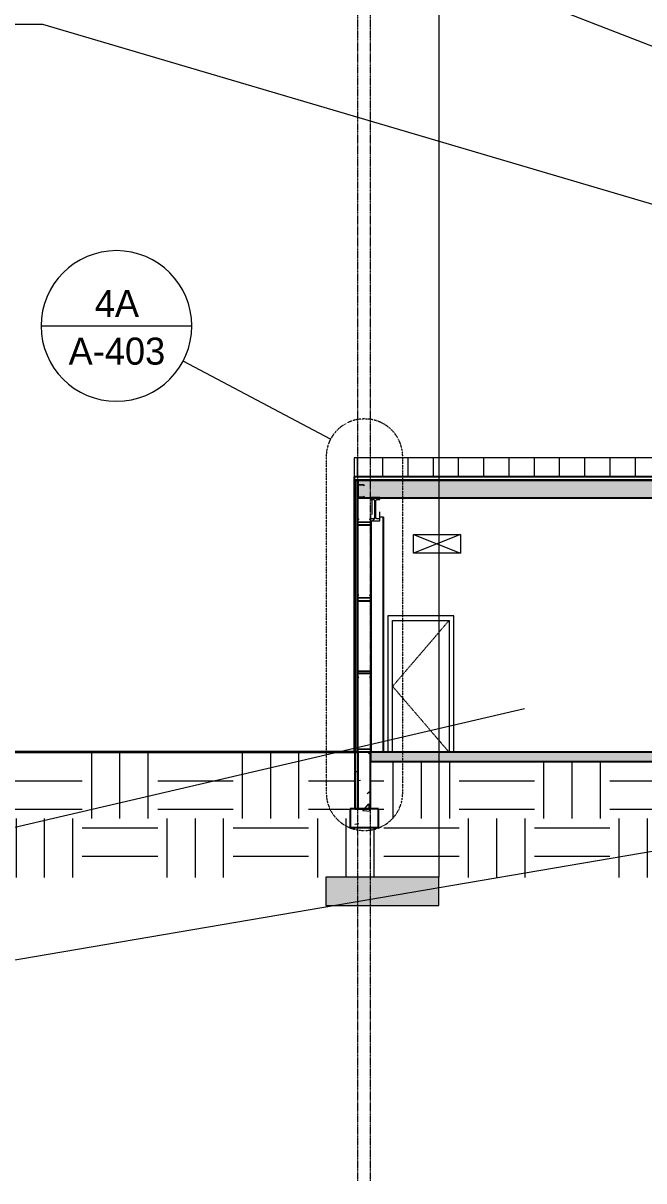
# Model space of a CAD drawing. Header units: inches. Extents: x 21408 to 98131, y -290 to 853.
# Drawn here: x 27372 to 27767, y -273 to 465 of the extents above; entities that cross this region are included whole.
import ezdxf

# ---------------------------------------------------------------- set-up
doc = ezdxf.new("R2010")
doc.units = ezdxf.units.IN
doc.header["$MEASUREMENT"] = 0
for name, pattern in [('Dash 1_16_', [0.125, 0.0625, -0.0625]), ('Dash Dot 3_16_', [0.3125, 0.1875, -0.0625, 0, -0.0625]), ('Grid Line 1_2_', [0.875, 0.5, -0.125, 0.125, -0.125])]:
    doc.linetypes.add(name, pattern=pattern)
for name, color, linetype, lineweight in [('A-ANNO-IDEN', 131, 'Continuous', 9), ('A-ANNO-SYMB', 150, 'Continuous', 9), ('A-CLNG', 13, 'Continuous', 9), ('A-CLNG-PATT', 13, 'Continuous', 25), ('A-DOOR', 31, 'Continuous', 9), ('A-DOOR-FRAM', 31, 'Continuous', 9), ('A-FLOR', 192, 'Continuous', 9), ('A-FLOR-LEVL', 51, 'Continuous', 9), ('A-FLOR-PATT', 8, 'Continuous', 25), ('A-GLAZ-CWMG', 51, 'Continuous', 9), ('A-ROOF', 132, 'Continuous', 9), ('A-ROOF-PATT', 132, 'Continuous', 9), ('A-WALL', 113, 'Continuous', 9), ('A-WALL-PATT', 111, 'Continuous', 25), ('C-TOPO', 7, 'Continuous', 9), ('G-ANNO-SYMB', 111, 'Continuous', 9), ('L-SITE-WALL', 31, 'Continuous', 9), ('M-HVAC-DUCT-ANNO', 70, 'Continuous', 9), ('S-BEAM', 12, 'Continuous', 9), ('S-COLS', 52, 'Continuous', 9), ('S-FNDN', 32, 'Continuous', 9), ('S-GRID', 1, 'Continuous', 9)]:
    doc.layers.add(name, color=color, linetype=linetype, lineweight=lineweight)
doc.styles.add('Century Gothic', font='GOTHIC.TTF', dxfattribs={"height": 17.245342})
pattern_1 = [(50, (22033.27, 107.706), (55.0854, -4.8198), [5.76, -63.36]), (355, (22033.27, 107.706), (-10.6557, 57.7685), [4.608, -50.688]), (100.451, (22037.863, 107.305), (44.4295, 52.9487), [4.895, -53.848]), (46.184, (22033.27, 123.066), (81.9644, -12.712), [8.64, -95.04]), (96.636, (22040.1, 122.01), (71.7815, 74.8124), [7.343, -80.772]), (351.184, (22033.27, 123.07), (71.782, 74.8124), [6.912, -76.032]), (21, (22040.95, 119.226), (45.842, -30.9215), [5.76, -63.36]), (326, (22040.95, 119.226), (18.687, 55.6915), [4.608, -50.688]), (71.451, (22044.77, 116.65), (64.529, 24.77), [4.895, -53.848]), (37.5, (22033.272, 107.706), (0.9339, 25.5668), [2.534, -47.539, 2.534, -48.922, -50.88]), (37.5, (22033.272, 107.706), (0.9339, 25.5668), [-101.53, 2.534, -48.346]), (7.5, (22033.272, 107.706), (20.20404, 30.2913), [2.534, -26.803, 2.534, -46.387, -19.392]), (7.5, (22033.272, 107.706), (20.20404, 30.2913), [-78.259, 2.534, -16.858]), (327.5, (22016.146, 107.706), (40.9978, -1.7324), [2.534, -16.666, 2.534, -57.37, -79.488]), (327.5, (22016.146, 107.706), (40.9978, -1.7324), [-79.104, 2.534, -76.954]), (317.5, (22008.466, 107.706), (44.7889, 7.6878), [2.534, -22.426, 2.534, -37.248, -56.448]), (317.5, (22008.466, 107.706), (44.7889, 7.6878), [-64.742, 2.534, -53.914])]
pattern_2 = [(45, (22033.272, 107.706), (-19.007, 19.007), []), (45, (22033.272, 136.506), (-19.007, 19.007), [])]

# ---------------------------------------------------------------- blocks, each defined once
blk = doc.blocks.new('Struct_Xcel_Sports Complex_rvt-2-Building Section - North_South looking East _ Clinic')
at = {"layer": 'A-FLOR-PATT', "lineweight": 9}
h = blk.add_hatch(dxfattribs=at)
h.set_pattern_fill('FP_26', style=0, pattern_type=2)
h.set_pattern_definition(pattern_1)
h.paths.add_polyline_path([(21794.49, -6), (22790.8, -6), (22790.8, 0), (20899.55, 0), (20899.55, -6), (21484.64, -6)], flags=0)
at = {"layer": 'A-WALL-PATT', "lineweight": 9}
h = blk.add_hatch(dxfattribs=at)
h.set_pattern_fill('FP_26', style=0, pattern_type=2)
h.set_pattern_definition(pattern_1)
h.paths.add_polyline_path([(20891.55, -36), (20899.55, -36), (20899.55, 0), (20891.55, 0), (20891.55, -1.69)], flags=0)
at = {"layer": 'S-FNDN'}
h = blk.add_hatch(dxfattribs=at)
h.set_pattern_fill('FP_26', color=256, style=0, pattern_type=2)
h.set_pattern_definition(pattern_1)
h.paths.add_polyline_path([(20886.55, -48), (20904.55, -48), (20904.55, -36), (20886.55, -36)], flags=0)
at = {"layer": 'A-FLOR', "color": 250, "lineweight": 25}
for p, q in [((22790.8, 0), (20899.55, 0)), ((20899.55, 0), (20899.55, -6)), ((20899.55, -6), (22790.8, -6))]:
    blk.add_line(p, q, dxfattribs=at)
at = {"layer": 'L-SITE-WALL', "color": 250, "lineweight": 25}
for p, q in [((20899.55, 0), (20891.55, 0)), ((20891.55, 0), (20891.55, -36)), ((20899.55, -36), (20899.55, 0)), ((20891.55, -36), (20899.55, -36))]:
    blk.add_line(p, q, dxfattribs=at)
at = {"layer": 'S-FNDN', "color": 250, "lineweight": 25}
for p, q in [((20904.55, -36), (20886.55, -36)), ((20886.55, -36), (20886.55, -48)), ((20904.55, -48), (20904.55, -36)), ((20886.55, -48), (20904.55, -48))]:
    blk.add_line(p, q, dxfattribs=at)
blk = doc.blocks.new('Single-Flush - 36_ x 84_-1318930-Building Section - North_South looking East _ Clinic')
at = {"layer": 'A-DOOR', "linetype": 'Dash 1_16_'}
for p in [(20949.62, 84), (20949.62, 0)]:
    blk.add_line(p, (20913.62, 42), dxfattribs=at)
at = {"layer": 'A-DOOR-FRAM'}
for p, q in [((20910.62, 87), (20910.62, 0)), ((20952.62, 87), (20910.62, 87)), ((20913.62, 0), (20913.62, 84)), ((20913.62, 84), (20949.62, 84)), ((20949.62, 84), (20949.62, 0)), ((20952.62, 0), (20952.62, 87))]:
    blk.add_line(p, q, dxfattribs=at)
blk = doc.blocks.new('W-Wide Flange - 1_-5_-1401438-Building Section - North_South looking East _ Clinic')
at = {"layer": 'S-BEAM'}
h = blk.add_hatch(dxfattribs=at)
h.set_pattern_fill('FP_16', color=256, style=0, pattern_type=2)
h.set_pattern_definition(pattern_2)
h.paths.add_polyline_path([(20903.67, 147.41), (20905.55, 147.41), (20905.55, 148.77), (20903.62, 148.79), (20903.26, 148.97), (20903.02, 149.28), (20902.93, 149.67), (20902.95, 160.37), (20903.12, 160.73), (20903.43, 160.97), (20903.82, 161.06), (20905.55, 161.06), (20905.55, 162.42), (20899.55, 162.42), (20899.55, 161.06), (20901.49, 161.04), (20901.84, 160.87), (20902.09, 160.56), (20902.18, 160.17), (20902.16, 149.46), (20901.98, 149.11), (20901.67, 148.86), (20901.29, 148.77), (20899.55, 148.77), (20899.55, 147.41)], flags=0)
at = {"layer": 'S-BEAM', "lineweight": 15}
for p, q in [((20905.55, 162.42), (20899.55, 162.42)), ((20899.55, 162.42), (20899.55, 161.06)), ((20905.55, 161.06), (20905.55, 162.42)), ((20899.55, 161.06), (20901.29, 161.06)), ((20902.18, 160.17), (20902.18, 149.66)), ((20902.93, 149.66), (20902.93, 160.17)), ((20903.82, 161.06), (20905.55, 161.06)), ((20901.29, 148.77), (20899.55, 148.77)), ((20899.55, 148.77), (20899.55, 147.41)), ((20905.55, 148.77), (20903.82, 148.77)), ((20905.55, 147.41), (20905.55, 148.77)), ((20899.55, 147.41), (20905.55, 147.41))]:
    blk.add_line(p, q, dxfattribs=at)
at = {"layer": 'S-BEAM'}
for p, q in [((20899.55, 151.41), (20899.55, 148.77)), ((20905.55, 148.77), (20905.55, 153.17))]:
    blk.add_line(p, q, dxfattribs=at)
at = {"layer": 'S-BEAM', "lineweight": 15, "flags": 128}
for points in [[(20901.29, 161.06), (20901.49, 161.04), (20901.67, 160.97), (20901.84, 160.87), (20901.98, 160.73), (20902.09, 160.56), (20902.16, 160.37), (20902.18, 160.17)], [(20902.93, 160.17), (20902.95, 160.37), (20903.02, 160.56), (20903.12, 160.73), (20903.26, 160.87), (20903.43, 160.97), (20903.62, 161.04), (20903.82, 161.06)], [(20902.18, 149.66), (20902.16, 149.46), (20902.09, 149.28), (20901.98, 149.11), (20901.84, 148.97), (20901.67, 148.86), (20901.49, 148.79), (20901.29, 148.77)], [(20903.82, 148.77), (20903.62, 148.79), (20903.43, 148.86), (20903.26, 148.97), (20903.12, 149.11), (20903.02, 149.28), (20902.95, 149.46), (20902.93, 149.66)]]:
    blk.add_lwpolyline(points, dxfattribs=at)
blk = doc.blocks.new('Rectangular Mullion - Profile_Polycarbonate_Upper and left-1393719-Building Section - North_South looking East _ Clinic')
at = {"layer": 'A-GLAZ-CWMG'}
for p, q in [((20889.43, 170.6), (20889.43, 0)), ((20889.49, 173.19), (20889.55, 173.19)), ((20889.55, 170.66), (20889.55, 0)), ((20891.2, 172.56), (20891.26, 172.56)), ((20891.2, 172.3), (20891.2, 170.06)), ((20891.2, 170.06), (20891.2, 0.06)), ((20891.26, 172.36), (20891.49, 172.36)), ((20891.55, 162.17), (20891.55, 148.19)), ((20891.55, 144.88), (20891.55, 99.82)), ((20891.55, 96.51), (20891.55, 51.37)), ((20891.55, 48.05), (20891.55, 0))]:
    blk.add_line(p, q, dxfattribs=at)
blk = doc.blocks.new('Rectangular Mullion - Profile_Polycarbonate_Upper and left-1393718-Building Section - North_South looking East _ Clinic')
at = {"layer": 'A-GLAZ-CWMG', "lineweight": 13}
for p, q in [((20891.55, 173.43), (20889.43, 173.43)), ((20889.43, 173.43), (20889.43, 170.6)), ((20889.43, 170.6), (20889.55, 170.6)), ((20889.49, 170.66), (20889.49, 173.37)), ((20889.49, 173.37), (20891.49, 173.37)), ((20889.55, 170.66), (20889.49, 170.66)), ((20889.55, 170.6), (20889.55, 170.66)), ((20891.26, 170.06), (20891.2, 170.06)), ((20891.2, 170.06), (20891.2, 169.81)), ((20891.2, 169.81), (20891.55, 169.81)), ((20891.26, 169.87), (20891.26, 170.06)), ((20891.49, 169.87), (20891.26, 169.87)), ((20891.49, 173.37), (20891.49, 169.87)), ((20891.55, 169.81), (20891.55, 173.43))]:
    blk.add_line(p, q, dxfattribs=at)
at = {"layer": 'A-GLAZ-CWMG'}
for p, q in [((20889.55, 173.19), (20889.49, 173.19)), ((20889.55, 170.66), (20889.55, 173.19)), ((20891.26, 172.56), (20891.2, 172.56)), ((20891.2, 170.06), (20891.2, 172.56)), ((20891.26, 170.06), (20891.26, 172.56)), ((20891.49, 172.36), (20891.26, 172.36)), ((20891.26, 169.87), (20891.26, 170.06))]:
    blk.add_line(p, q, dxfattribs=at)
blk = doc.blocks.new('Girt_C - 8_D-1405501-Building Section - North_South looking East _ Clinic')
at = {"layer": 'S-BEAM', "lineweight": 15}
for p, q in [((20891.55, 51.37), (20891.55, 48.05)), ((20891.55, 48.05), (20892.13, 47.57)), ((20891.66, 48.11), (20891.66, 51.37)), ((20892.2, 47.66), (20891.66, 48.11)), ((20899.37, 51.55), (20891.74, 51.55)), ((20891.74, 51.45), (20899.37, 51.45)), ((20892.13, 47.57), (20892.2, 47.66)), ((20899.44, 48.11), (20898.91, 47.66)), ((20898.91, 47.66), (20898.98, 47.57)), ((20898.98, 47.57), (20899.55, 48.05)), ((20899.44, 51.37), (20899.44, 48.11)), ((20899.55, 48.05), (20899.55, 51.37))]:
    blk.add_line(p, q, dxfattribs=at)
for centre, radius, start, end in [((20891.74, 51.37), 0.188, 90, 180), ((20891.74, 51.37), 0.0782, 90, 176.95764), ((20899.37, 51.37), 0.188, 0, 90), ((20899.37, 51.37), 0.0782, 2.12272, 90)]:
    blk.add_arc(centre, radius, start, end, dxfattribs=at)
blk = doc.blocks.new('Girt_C - 8_D-1405502-Building Section - North_South looking East _ Clinic')
at = {"layer": 'S-BEAM'}
h = blk.add_hatch(dxfattribs=at)
h.set_pattern_fill('FP_16', color=256, style=0, pattern_type=2)
h.set_pattern_definition(pattern_2)
h.paths.add_polyline_path([(20891.74, 96.32), (20899.37, 96.32), (20899.37, 96.43), (20891.74, 96.43)], flags=0)
h.paths.add_polyline_path([(20899.44, 96.5), (20899.55, 96.51), (20899.55, 99.82), (20898.98, 100.3), (20898.91, 100.22), (20899.44, 99.77)], flags=0)
h.paths.add_polyline_path([(20891.66, 96.5), (20891.66, 99.77), (20892.2, 100.22), (20892.13, 100.3), (20891.55, 99.82), (20891.55, 96.51)], flags=0)
at = {"layer": 'S-BEAM', "lineweight": 15}
for p, q in [((20892.13, 100.3), (20891.55, 99.82)), ((20891.55, 99.82), (20891.55, 96.51)), ((20891.66, 99.77), (20892.2, 100.22)), ((20891.66, 96.5), (20891.66, 99.77)), ((20899.37, 96.43), (20891.74, 96.43)), ((20891.74, 96.32), (20899.37, 96.32)), ((20892.2, 100.22), (20892.13, 100.3)), ((20898.98, 100.3), (20898.91, 100.22)), ((20898.91, 100.22), (20899.44, 99.77)), ((20899.55, 99.82), (20898.98, 100.3)), ((20899.44, 99.77), (20899.44, 96.5)), ((20899.55, 96.51), (20899.55, 99.82))]:
    blk.add_line(p, q, dxfattribs=at)
for centre, radius, start, end in [((20891.74, 96.51), 0.188, 180, 270), ((20891.74, 96.51), 0.0782, 182.12272, 270), ((20899.37, 96.51), 0.188, 270, 0), ((20899.37, 96.51), 0.0782, 270, 356.95764)]:
    blk.add_arc(centre, radius, start, end, dxfattribs=at)
blk = doc.blocks.new('Girt_C - 8_D-1405514-Building Section - North_South looking East _ Clinic')
at = {"layer": 'S-BEAM'}
blk.add_line((20891.55, 170.68), (20891.55, 170.24), dxfattribs=at)
at = {"layer": 'S-BEAM', "lineweight": 15}
for p, q in [((20891.55, 170.24), (20891.55, 162.61)), ((20891.66, 162.61), (20891.66, 170.24)), ((20895.05, 170.43), (20891.74, 170.43)), ((20891.74, 170.32), (20895, 170.32)), ((20895, 170.32), (20895.45, 169.79)), ((20895.53, 169.86), (20895.05, 170.43)), ((20895.45, 169.79), (20895.53, 169.86)), ((20895, 162.53), (20891.74, 162.53)), ((20891.74, 162.42), (20895.05, 162.42)), ((20895.45, 163.07), (20895, 162.53)), ((20895.05, 162.42), (20895.54, 163)), ((20895.54, 163), (20895.45, 163.07))]:
    blk.add_line(p, q, dxfattribs=at)
at = {"layer": 'S-BEAM', "lineweight": 15, "flags": 128}
for points in [[(20891.74, 170.43), (20891.67, 170.42), (20891.61, 170.38), (20891.57, 170.31), (20891.55, 170.24)], [(20891.66, 170.24), (20891.67, 170.28), (20891.7, 170.31), (20891.74, 170.32)], [(20891.55, 162.61), (20891.57, 162.54), (20891.61, 162.48), (20891.67, 162.44), (20891.74, 162.42)], [(20891.74, 162.53), (20891.7, 162.55), (20891.67, 162.57), (20891.66, 162.61)]]:
    blk.add_lwpolyline(points, dxfattribs=at)
blk = doc.blocks.new('Girt_C - 8_D-1405515-Building Section - North_South looking East _ Clinic')
at = {"layer": 'S-BEAM'}
h = blk.add_hatch(dxfattribs=at)
h.set_pattern_fill('FP_16', color=256, style=0, pattern_type=2)
h.set_pattern_definition(pattern_2)
h.paths.add_polyline_path([(20891.74, 144.69), (20899.37, 144.69), (20899.37, 144.8), (20891.74, 144.79)], flags=0)
h.paths.add_polyline_path([(20899.44, 144.87), (20899.55, 144.88), (20899.55, 148.19), (20898.98, 148.67), (20898.91, 148.59), (20899.44, 148.14)], flags=0)
h.paths.add_polyline_path([(20891.66, 144.87), (20891.66, 148.14), (20892.2, 148.59), (20892.13, 148.67), (20891.55, 148.19), (20891.55, 144.88)], flags=0)
at = {"layer": 'S-BEAM', "lineweight": 15}
for p, q in [((20892.13, 148.67), (20891.55, 148.19)), ((20891.55, 148.19), (20891.55, 144.88)), ((20891.66, 148.14), (20892.2, 148.59)), ((20891.66, 144.87), (20891.66, 148.14)), ((20892.2, 148.59), (20892.13, 148.67)), ((20898.98, 148.67), (20898.91, 148.59)), ((20898.91, 148.59), (20899.44, 148.14)), ((20899.55, 148.19), (20898.98, 148.67)), ((20899.44, 148.14), (20899.44, 144.87)), ((20899.55, 144.88), (20899.55, 148.19)), ((20899.37, 144.8), (20891.74, 144.8)), ((20891.74, 144.69), (20899.37, 144.69))]:
    blk.add_line(p, q, dxfattribs=at)
for centre, radius, start, end in [((20891.74, 144.88), 0.188, 180, 270), ((20891.74, 144.88), 0.0782, 182.12272, 270), ((20899.37, 144.88), 0.188, 270, 0), ((20899.37, 144.88), 0.0782, 270, 356.95764)]:
    blk.add_arc(centre, radius, start, end, dxfattribs=at)
blk = doc.blocks.new('Section - 3_32_ x 3_8_-18514-Building Section - North_South looking East _ Clinic')
at = {"layer": 'G-ANNO-SYMB'}
blk.add_hatch(color=256, dxfattribs=at).paths.add_polyline_path([(22320.83, -79.66), (22248.83, -79.66), (22248.83, -97.66), (22320.83, -97.66)], flags=0)
for p, q in [((22248.83, -97.66), (22248.83, -79.66)), ((22248.83, -79.66), (22320.83, -79.66)), ((22320.83, -79.66), (22320.83, -97.66)), ((22320.83, -97.66), (22248.83, -97.66))]:
    blk.add_line(p, q, dxfattribs=at)
blk = doc.blocks.new('Section - Callout Head-19020-Building Section - North_South looking East _ Clinic')
at = {"layer": 'A-ANNO-SYMB'}
blk.add_line((22898.15, 310.91), (22994.15, 310.91), dxfattribs=at)
for start, end in [(0, 180), (180, 360)]:
    blk.add_arc((22946.15, 310.91), 48, start, end, dxfattribs=at)

msp = doc.modelspace()

# ---------------------------------------------------------------- hatches: boundary and pattern name
at = {"layer": 'A-CLNG-PATT', "lineweight": 5}
h = msp.add_hatch(color=256, dxfattribs=at)
h.paths.add_polyline_path([(28294.18, 173.3), (29219.4, 173.3), (29219.4, 173.43), (27584.9, 173.37), (27584.9, 173.3), (28255.44, 173.3)], flags=0)
h.paths.add_polyline_path([(29479.9, 173.3), (29479.9, 173.43), (29266.4, 173.43), (29266.4, 173.3), (29475.47, 173.3)], flags=0)
h.paths.add_polyline_path([(29242.4, 173.3), (29242.4, 173.43), (29232.02, 173.43), (29232.02, 173.3)], flags=0)
at = {"layer": 'A-CLNG-PATT', "lineweight": 9}
h = msp.add_hatch(dxfattribs=at)
h.set_pattern_fill('FP_19', color=256, style=0, pattern_type=2)
h.set_pattern_definition([(161.57, (22034.232, 108.666), (-7.6802237, -0.0009796), [0, -54.643, 6.067, 0]), (18.43, (22032.312, 108.666), (-7.6802237, 0.0009796), [0, -54.643, 6.067, 0]), (108.43, (22034.232, 108.666), (3.8382953, -19.2013653), [18.211, -42.499]), (71.57, (22032.312, 108.666), (3.8382953, 19.2013653), [18.211, -42.499])])
h.paths.add_polyline_path([(27584.9, 162.17), (29479.9, 162.17), (29479.9, 173.3), (27584.9, 173.3), (27584.9, 164.32)], flags=0)
at = {"layer": 'A-ROOF-PATT'}
h = msp.add_hatch(dxfattribs=at)
h.set_pattern_fill('FP_20', color=256, style=0, pattern_type=2)
h.set_pattern_definition([(90, (180.953, -760.156), (-16.082, 1e-15), [])])
h.paths.add_polyline_path([(27582.4, 175.44), (29219.4, 175.44), (29219.4, 177.08), (29212.9, 177.08), (29212.9, 187.08), (29206.18, 187.08), (29206.18, 181.36), (29179.18, 181.36), (29179.18, 187.08), (29174.4, 187.08), (29174.4, 188.22), (29140.02, 188.22), (29140.02, 188.72), (29126.4, 188.72), (29126.4, 182.6), (29120.77, 182.6), (29120.77, 180.61), (29103.77, 180.61), (29103.77, 182.6), (29097.02, 182.6), (29097.02, 180.04), (29086.15, 180.04), (29086.15, 182.6), (29082.4, 182.6), (29082.4, 188.72), (29066.15, 188.71), (29066.15, 187.71), (29063.9, 187.71), (29063.9, 187.44), (29045.35, 187.44), (29045.32, 178.05), (29044.26, 178), (29041.45, 178.05), (29041.45, 185), (29035.54, 185), (29035.47, 181.13), (29034.9, 181.61), (29034.9, 176.44), (29032.08, 176.44), (29032.08, 187.44), (27815.15, 187.45), (27815.15, 187.6), (27582.4, 187.6), (27582.4, 183.85)], flags=0)
h.paths.add_polyline_path([(29478.4, 175.44), (29478.4, 188.22), (29426.65, 188.22), (29426.65, 179.08), (29421.87, 179.08), (29421.87, 177.1), (29394.87, 177.1), (29394.87, 179.08), (29382.46, 179.08), (29382.46, 176.41), (29369.46, 176.41), (29369.46, 179.08), (29363.27, 179.08), (29363.27, 188.22), (29272.4, 188.22), (29272.4, 177.08), (29266.4, 177.08), (29266.4, 175.44), (29475.47, 175.44)], flags=0)
h.paths.add_polyline_path([(29242.4, 175.44), (29242.4, 177.08), (29232.02, 177.08), (29232.02, 175.44)], flags=0)
h.paths.add_polyline_path([(29034.9, 184.92), (29035.01, 184.93), (29034.92, 185.01), (29034.9, 184.93)], flags=0)
at = {"layer": 'A-WALL-PATT', "lineweight": 9}
h = msp.add_hatch(dxfattribs=at)
h.set_pattern_fill('FP_24', color=256, style=0, pattern_type=2)
h.set_pattern_definition([(90, (20797.93, 98.25), (-193, -193), [48, -145]), (180, (20797.93, 98.25), (-2e-14, -193), [96.25, -96.75]), (270, (20701.68, 146.25), (-193, -193), [48, -145]), (180, (20797.93, 146.25), (-2e-14, -193), [96.25, -96.75]), (270, (20701.43, 146.25), (-193, -193), [48, -145]), (180, (20701.43, 146.25), (-2e-14, -193), [96.25, -96.75]), (90, (20605.18, 98.25), (-193, -193), [48, -145]), (180, (20701.43, 98.25), (-2e-14, -193), [96.25, -96.75]), (90, (20749.93, 146.5), (-193, -193), [48, -145]), (180, (20798.18, 146.5), (-2e-14, -193), [48.25, -144.75]), (180, (20798.18, 194.5), (-2e-14, -193), [48.25, -144.75]), (90, (20653.43, 146.5), (-193, -193), [48, -145]), (180, (20749.68, 146.5), (-2e-14, -193), [96.25, -96.75]), (270, (20749.68, 194.5), (-193, -193), [48, -145]), (180, (20749.68, 194.5), (-2e-14, -193), [96.25, -96.75]), (180, (20653.18, 146.5), (-2e-14, -193), [48, -145]), (270, (20653.18, 194.5), (-193, -193), [48, -145]), (180, (20653.18, 194.5), (-2e-14, -193), [48, -145]), (90, (20797.93, 194.75), (-193, -193), [48, -145]), (180, (20797.93, 194.75), (-2e-14, -193), [96.25, -96.75]), (270, (20701.68, 242.75), (-193, -193), [48, -145]), (180, (20797.93, 242.75), (-2e-14, -193), [96.25, -96.75]), (270, (20701.43, 242.75), (-193, -193), [48, -145]), (180, (20701.43, 242.75), (-2e-14, -193), [96.25, -96.75]), (270, (20605.18, 242.75), (-193, -193), [48, -145]), (180, (20701.43, 194.75), (-2e-14, -193), [96.25, -96.75]), (90, (20749.93, 243), (-193, -193), [48, -145]), (180, (20798.18, 243), (-2e-14, -193), [48.25, -144.75]), (180, (20798.18, 291), (-2e-14, -193), [48.25, -144.75]), (90, (20653.43, 243), (-193, -193), [48, -145]), (180, (20749.68, 243), (-2e-14, -193), [96.25, -96.75]), (270, (20749.68, 291), (-193, -193), [48, -145]), (180, (20749.68, 291), (-2e-14, -193), [96.25, -96.75]), (180, (20653.18, 243), (-2e-14, -193), [48, -145]), (270, (20653.18, 291), (-193, -193), [48, -145]), (180, (20653.18, 291), (-2e-14, -193), [48, -145])])
h.paths.add_polyline_path([(27582.77, 0), (27582.77, 173.43), (27582.4, 173.43), (27582.4, 0)], flags=0)
h.paths.add_polyline_path([(27584.9, 0), (27592.9, 0), (27592.9, 48.05), (27592.32, 47.57), (27592.25, 47.66), (27592.79, 48.11), (27592.79, 51.37), (27592.9, 51.45), (27592.9, 96.51), (27592.79, 96.5), (27592.71, 99.83), (27592.25, 100.22), (27592.32, 100.3), (27592.9, 99.82), (27592.9, 144.88), (27592.79, 144.87), (27592.79, 148.14), (27592.25, 148.59), (27592.32, 148.67), (27592.9, 148.19), (27592.9, 151.41), (27593.65, 151.41), (27593.65, 161.06), (27592.9, 161.06), (27592.9, 162.17), (27584.9, 162.17), (27584.9, 148.19), (27585.47, 148.67), (27585.54, 148.59), (27585.01, 148.14), (27585.01, 144.87), (27584.9, 144.8), (27584.9, 99.82), (27585.47, 100.3), (27585.54, 100.22), (27585.01, 99.77), (27585.01, 96.5), (27584.9, 96.43), (27584.9, 51.37), (27585.01, 51.37), (27585.08, 48.04), (27585.54, 47.66), (27585.47, 47.57), (27584.9, 48.05), (27584.9, 37.37)], flags=0)
h.paths.add_polyline_path([(27592.25, 51.45), (27585.08, 51.45), (27585.08, 51.55), (27592.71, 51.55), (27592.71, 51.45), (27592.32, 51.45)], flags=0)
h.paths.add_polyline_path([(27585.08, 96.32), (27585.08, 96.43), (27592.71, 96.43), (27592.71, 96.32)], flags=0)
h.paths.add_polyline_path([(27592.71, 144.69), (27585.08, 144.69), (27585.08, 144.8), (27592.71, 144.79)], flags=0)
at = {"layer": 'A-WALL-PATT', "lineweight": 9, "transparency": 33554649}
msp.add_hatch(color=256, dxfattribs=at).paths.add_polyline_path([(27584.54, 0.06), (27584.54, 173.37), (27582.97, 173.37), (27582.97, 0.06)], flags=0)
at = {"layer": 'A-WALL-PATT', "lineweight": 9}
h = msp.add_hatch(dxfattribs=at)
h.set_pattern_fill('FP_18', color=256, style=0, pattern_type=2)
h.set_pattern_definition([(0, (22033.272, 107.706), (0, 24), []), (90, (22033.272, 107.706), (-24, 1e-15), [])])
h.paths.add_polyline_path([(27582.9, -36), (27584.9, -36), (27584.9, 0), (27582.9, 0), (27582.9, -1.69)], flags=0)
at = {"layer": 'C-TOPO'}
h = msp.add_hatch(dxfattribs=at)
h.set_pattern_fill('FP_17', color=256, style=0, pattern_type=2)
h.set_pattern_definition([(0, (22033.27, 107.706), (48, 48), [48, -48]), (0, (22033.27, 125.706), (48, 48), [48, -48]), (0, (22033.27, 143.706), (48, 48), [48, -48]), (90, (22039.27, 149.706), (-48, 48), [48, -48]), (90, (22057.27, 149.706), (-48, 48), [48, -48]), (90, (22075.27, 149.706), (-48, 48), [48, -48])])
h.paths.add_polyline_path([(29695.76, -79.81), (29727.22, -79.81), (29727.22, 0), (29494.15, 0), (29494.15, -36), (29497.15, -36), (29497.15, -48), (29479.15, -48), (29479.15, -36), (29484.15, -36), (29484.15, -6), (27592.9, -6), (27592.9, -36), (27597.9, -36), (27597.9, -48), (27579.9, -48), (27579.9, -36), (27582.9, -36), (27582.9, 0), (27248.44, 0), (27248.44, -79.81), (29615, -79.81)], flags=0)
h.paths.add_polyline_path([(29244.95, -24), (29228.95, -24), (29228.95, -12), (29244.95, -12)], flags=0)

# ---------------------------------------------------------------- linework, layer by layer
at = {"layer": 'A-ANNO-IDEN', "color": 153}
for p, q in [((28155.87, 300.65), (27384.21, 600.83)), ((27384.21, 463.83), (27330, 463.83)), ((27914.2, 307.31), (27384.21, 463.83)), ((27690.91, 27.68), (27359.9, -49.53)), ((28274.83, 22.42), (27360.21, -133.64))]:
    msp.add_line(p, q, dxfattribs=at)
at = {"layer": 'A-ANNO-SYMB'}
msp.add_line((27567.48, 199.57), (27473.52, 249.2), dxfattribs=at)
at = {"layer": 'A-ANNO-SYMB', "linetype": 'Dash Dot 3_16_'}
for p, q in [((27589.39, 212.36), (27588.7, 212.36)), ((27564.7, 188.36), (27564.7, -25.88)), ((27613.39, -25.88), (27613.39, 188.36)), ((27588.7, -49.88), (27589.39, -49.88))]:
    msp.add_line(p, q, dxfattribs=at)
for centre, start, end in [((27588.7, 188.36), 90, 180), ((27589.39, 188.36), 0, 90), ((27588.7, -25.88), 180, 270), ((27589.39, -25.88), 270, 360)]:
    msp.add_arc(centre, 24, start, end, dxfattribs=at)
at = {"layer": 'A-CLNG', "lineweight": 25}
for p, q in [((29479.9, 173.3), (27584.9, 173.3)), ((27584.9, 173.3), (27584.9, 170.26)), ((27584.9, 170.24), (27584.9, 162.17)), ((27584.9, 162.17), (28168.77, 162.17))]:
    msp.add_line(p, q, dxfattribs=at)
at = {"layer": 'A-FLOR-LEVL', "linetype": 'Grid Line 1_2_'}
msp.add_line((27054.94, 0), (30354.24, 0), dxfattribs=at)
at = {"layer": 'A-ROOF'}
for p, q in [((27815.15, 187.6), (27582.4, 187.6)), ((27582.4, 187.6), (27582.4, 175.44))]:
    msp.add_line(p, q, dxfattribs=at)
at = {"layer": 'A-ROOF', "lineweight": 25}
for p, q in [((29478.4, 175.44), (27582.4, 175.44)), ((27582.4, 175.44), (27582.4, 173.43)), ((27582.4, 173.43), (29479.9, 173.43))]:
    msp.add_line(p, q, dxfattribs=at)
at = {"layer": 'A-WALL'}
for p, q in [((27582.4, 0), (27582.4, 173.43)), ((27593.65, 161.06), (27593.65, 151.41))]:
    msp.add_line(p, q, dxfattribs=at)
at = {"layer": 'A-WALL', "lineweight": 25}
for p, q in [((27584.54, 173.37), (27582.97, 173.37)), ((27582.97, 173.37), (27582.97, 0.06)), ((27584.54, 0.06), (27584.54, 173.37)), ((27582.97, 0.06), (27584.54, 0.06))]:
    msp.add_line(p, q, dxfattribs=at)
at = {"layer": 'C-TOPO', "lineweight": 35}
msp.add_line((27582.9, 0), (27256.44, 0), dxfattribs=at)
at = {"layer": 'C-TOPO'}
msp.add_line((27256.44, 0), (27582.9, 0), dxfattribs=at)
at = {"layer": 'G-ANNO-SYMB'}
msp.add_line((27636.47, 545.16), (27636.47, -79.66), dxfattribs=at)
at = {"layer": 'L-SITE-WALL', "lineweight": 25}
for p, q in [((27584.9, 0), (27582.9, 0)), ((27582.9, 0), (27582.9, -36)), ((27584.9, -36), (27584.9, 0)), ((27582.9, -36), (27584.9, -36))]:
    msp.add_line(p, q, dxfattribs=at)
at = {"layer": 'M-HVAC-DUCT-ANNO'}
for p, q in [((27650.2, 138.82), (27620.2, 126.82)), ((27620.2, 138.82), (27650.2, 126.82)), ((27620.2, 138.82), (27650.2, 138.82)), ((27620.2, 126.82), (27620.2, 138.82)), ((27650.2, 138.82), (27650.2, 126.82)), ((27650.2, 126.82), (27620.2, 126.82))]:
    msp.add_line(p, q, dxfattribs=at)
at = {"layer": 'S-COLS'}
for p, q in [((27600.02, 149.88), (27598.9, 149.88)), ((27600.71, 149.88), (27600.02, 149.88)), ((27600.71, 149.88), (27600.71, 0)), ((27601.15, 149.88), (27600.71, 149.88)), ((27601.15, 149.88), (27601.15, 0)), ((27592.9, 144.88), (27592.9, 99.82)), ((27593.33, 147.41), (27593.33, 0)), ((27592.9, 96.51), (27592.9, 51.37)), ((27592.9, 48.05), (27592.9, 0))]:
    msp.add_line(p, q, dxfattribs=at)
at = {"layer": 'S-GRID', "linetype": 'Grid Line 1_2_'}
for p, q in [((27584.9, -273.16), (27584.9, 738.66)), ((27592.9, -273.16), (27592.9, 738.66))]:
    msp.add_line(p, q, dxfattribs=at)

# ---------------------------------------------------------------- block references
at = {"color": 10, "lineweight": 5}
msp.add_blockref('Struct_Xcel_Sports Complex_rvt-2-Building Section - North_South looking East _ Clinic', (6693.34, 0), dxfattribs=at)
at = {"layer": 'A-ANNO-SYMB'}
msp.add_blockref('Section - Callout Head-19020-Building Section - North_South looking East _ Clinic', (4484.92, -39.29), dxfattribs=at)
at = {"layer": 'A-DOOR'}
msp.add_blockref('Single-Flush - 36_ x 84_-1318930-Building Section - North_South looking East _ Clinic', (6693.34, 0), dxfattribs=at)
at = {"layer": 'A-GLAZ-CWMG'}
for name in ['Rectangular Mullion - Profile_Polycarbonate_Upper and left-1393718-Building Section - North_South looking East _ Clinic', 'Rectangular Mullion - Profile_Polycarbonate_Upper and left-1393719-Building Section - North_South looking East _ Clinic']:
    msp.add_blockref(name, (6693.34, 0), dxfattribs=at)
at = {"layer": 'G-ANNO-SYMB', "extrusion": (0, 0, -1)}
msp.add_blockref('Section - 3_32_ x 3_8_-18514-Building Section - North_South looking East _ Clinic', (-49885.3, 0), dxfattribs=at)
at = {"layer": 'S-BEAM'}
for name in ['Girt_C - 8_D-1405514-Building Section - North_South looking East _ Clinic', 'W-Wide Flange - 1_-5_-1401438-Building Section - North_South looking East _ Clinic', 'Girt_C - 8_D-1405515-Building Section - North_South looking East _ Clinic', 'Girt_C - 8_D-1405502-Building Section - North_South looking East _ Clinic', 'Girt_C - 8_D-1405501-Building Section - North_South looking East _ Clinic']:
    msp.add_blockref(name, (6693.34, 0), dxfattribs=at)

# ---------------------------------------------------------------- texts
at = {"layer": 'A-ANNO-SYMB', "char_height": 17.245, "attachment_point": 2, "line_spacing_factor": 0.984117, "style": 'Century Gothic'}
for s, insert, width in [('4A', (27431.35, 294.6), 36.936), ('A-403', (27431.35, 264.22), 77.76)]:
    msp.add_mtext(s, dxfattribs=dict(at, insert=insert, width=width))

doc.saveas('drawing.dxf')
